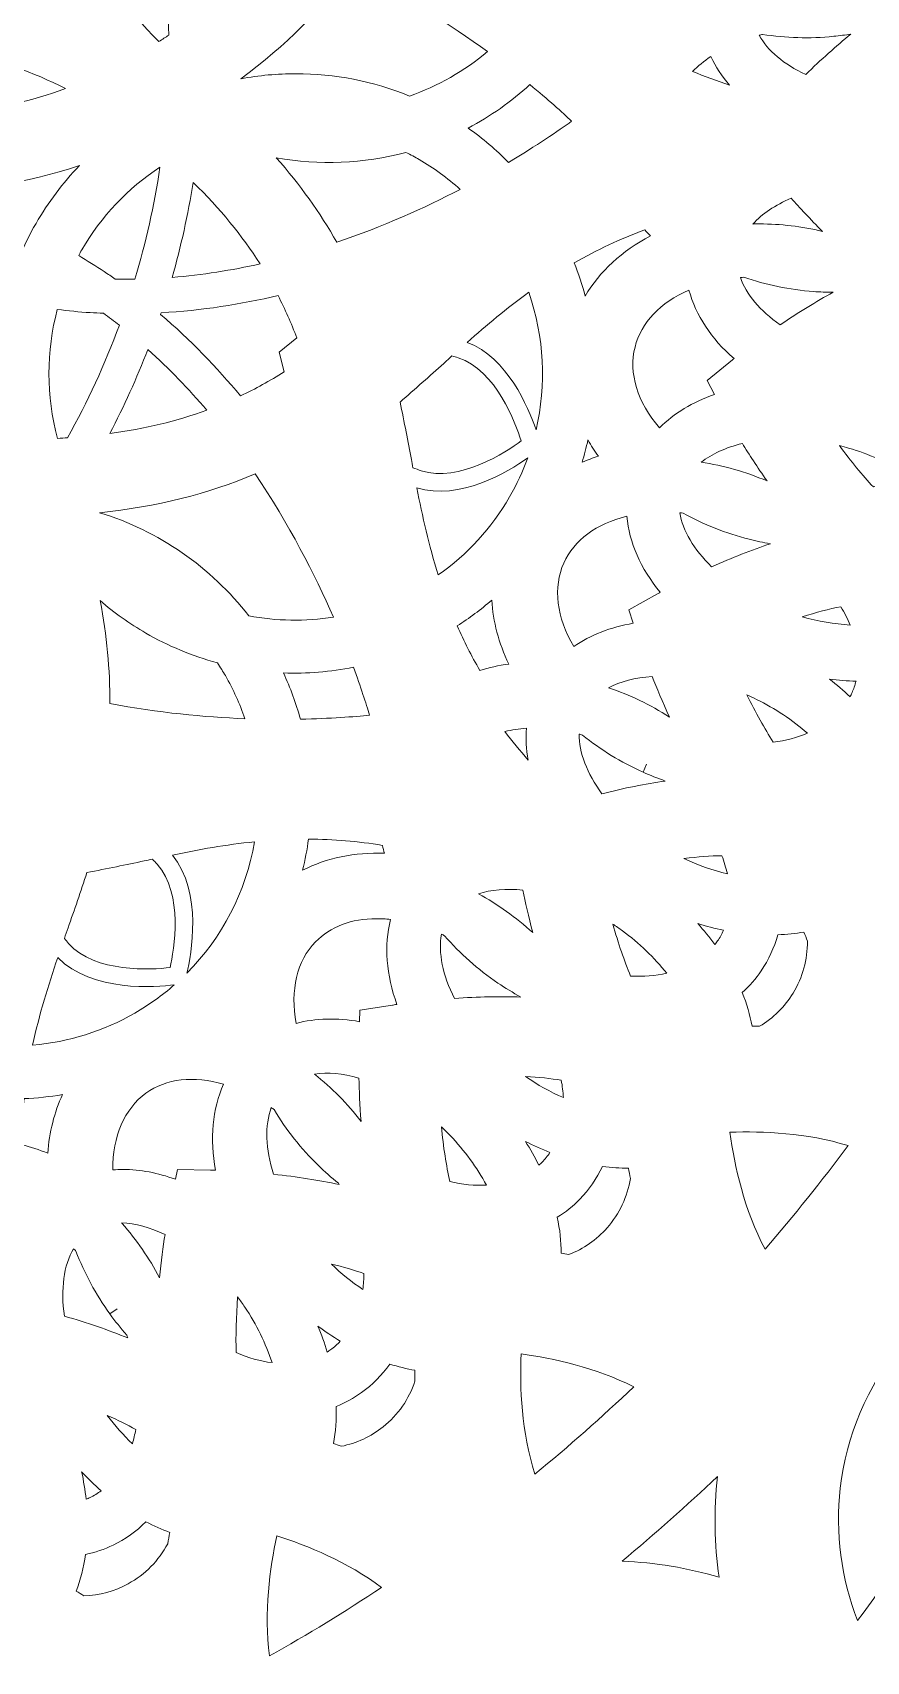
# Model space of a CAD drawing. Header units: millimetres. Extents: x 37 to 1687, y -819 to -120.
# Drawn here: x 1029 to 1076.3, y -752.6 to -660.2 of the extents above; entities that cross this region are included whole.
import ezdxf

# ---------------------------------------------------------------- set-up
doc = ezdxf.new("R2010")
doc.units = ezdxf.units.MM
doc.header["$MEASUREMENT"] = 0
doc.layers.add('Layer 1', color=7, linetype='Continuous')

msp = doc.modelspace()

# ---------------------------------------------------------------- linework, layer by layer
at = {"layer": 'Layer 1', "lineweight": 0}
for points, knots in [([(1147.778, -681.491), (1147.618, -681.141), (1146.158, -677.983), (1143.474, -673.841), (1143.823, -669.602), (1144, -665.297), (1144, -661.042), (1144, -654.548), (1143.59, -648.01), (1142.78, -641.609), (1145.204, -637.785), (1146.552, -634.882), (1146.699, -634.559), (1146.699, -634.559), (1148.554, -630.501), (1148.554, -630.501), (1148.554, -630.501), (1145.414, -627.32), (1145.414, -627.32), (1145.147, -627.05), (1142.717, -624.624), (1138.897, -621.725), (1137.079, -614.889), (1134.757, -608.113), (1131.995, -601.584), (1130.506, -598.066), (1128.832, -594.501), (1127.017, -590.986), (1127.878, -586.872), (1128.127, -583.906), (1128.153, -583.576), (1128.153, -583.576), (1128.49, -579.147), (1128.49, -579.147), (1128.49, -579.147), (1124.469, -577.234), (1124.469, -577.234), (1124.347, -577.176), (1121.461, -575.809), (1117.072, -574.395), (1111.823, -566.789), (1105.832, -559.603), (1099.261, -553.032), (1097.713, -551.484), (1096.094, -549.934), (1094.446, -548.422), (1093.827, -544.552), (1093.111, -542.039), (1093.081, -541.934), (1093.081, -541.934), (1091.874, -537.685), (1091.874, -537.685), (1091.874, -537.685), (1087.459, -537.25), (1087.459, -537.25), (1087.087, -537.214), (1085.084, -537.037), (1082.121, -537.037), (1081.588, -537.037), (1081.04, -537.043), (1080.49, -537.055), (1071.239, -530.381), (1061.22, -524.744), (1050.709, -520.298), (1050.107, -520.044), (1049.474, -519.782), (1048.791, -519.504), (1047.088, -516.553), (1045.774, -514.743), (1045.718, -514.666), (1045.718, -514.666), (1043.132, -511.11), (1043.132, -511.11), (1043.132, -511.11), (1038.865, -512.186), (1038.865, -512.186), (1038.766, -512.211), (1036.436, -512.798), (1033.016, -514.069), (1021.067, -510.675), (1008.653, -508.757), (996.113, -508.368), (993.705, -506.368), (991.981, -505.196), (991.79, -505.067), (991.79, -505.067), (988.148, -502.611), (988.148, -502.611), (988.148, -502.611), (984.509, -505.067), (984.509, -505.067), (984.296, -505.21), (982.378, -506.516), (979.767, -508.717), (967.298, -509.639), (955, -512.089), (943.204, -516), (940.161, -514.891), (938.044, -514.343), (937.808, -514.283), (937.808, -514.283), (933.539, -513.207), (933.539, -513.207), (933.539, -513.207), (930.948, -516.771), (930.948, -516.771), (930.788, -516.992), (929.354, -518.997), (927.564, -522.162), (916.617, -527.185), (906.268, -533.518), (896.796, -540.989), (896.37, -540.981), (895.993, -540.977), (895.627, -540.977), (892.494, -540.977), (890.37, -541.183), (890.281, -541.191), (890.281, -541.191), (885.876, -541.626), (885.876, -541.626), (885.876, -541.626), (884.668, -545.872), (884.668, -545.872), (884.633, -545.992), (883.829, -548.831), (883.191, -553.08), (875.082, -561.197), (867.897, -570.207), (861.831, -579.864), (857.688, -581.228), (855.04, -582.49), (854.929, -582.544), (854.929, -582.544), (850.909, -584.456), (850.909, -584.456), (850.909, -584.456), (851.246, -588.884), (851.246, -588.884), (851.257, -589.026), (851.52, -592.381), (852.537, -597.015), (851.78, -598.647), (851.115, -600.143), (850.506, -601.584), (846.882, -610.152), (844.036, -619.082), (842.048, -628.128), (838.488, -630.877), (836.254, -633.111), (836.007, -633.36), (836.007, -633.36), (832.869, -636.538), (832.869, -636.538), (832.869, -636.538), (834.723, -640.596), (834.723, -640.596), (834.884, -640.948), (836.357, -644.124), (839.026, -648.246), (838.677, -652.484), (838.5, -656.788), (838.5, -661.042), (838.5, -667.539), (838.911, -674.077), (839.721, -680.477), (837.293, -684.307), (835.948, -687.204), (835.801, -687.525), (835.801, -687.525), (833.946, -691.584), (833.946, -691.584), (833.946, -691.584), (837.084, -694.761), (837.084, -694.761), (837.349, -695.03), (839.76, -697.444), (843.604, -700.364), (845.423, -707.198), (847.744, -713.972), (850.506, -720.501), (851.994, -724.019), (853.668, -727.584), (855.484, -731.1), (854.585, -735.398), (854.357, -738.382), (854.348, -738.508), (854.348, -738.508), (854.009, -742.938), (854.009, -742.938), (854.009, -742.938), (858.029, -744.85), (858.029, -744.85), (858.15, -744.908), (861.02, -746.271), (865.429, -747.691), (870.677, -755.296), (876.669, -762.482), (883.24, -769.053), (884.785, -770.598), (886.404, -772.148), (888.054, -773.663), (888.653, -777.405), (889.342, -779.878), (889.42, -780.152), (889.42, -780.152), (890.627, -784.4), (890.627, -784.4), (890.627, -784.4), (895.029, -784.834), (895.029, -784.834), (895.251, -784.856), (897.286, -785.049), (900.379, -785.049), (900.911, -785.049), (901.458, -785.043), (902.011, -785.03), (911.262, -791.704), (921.28, -797.341), (931.791, -801.787), (932.385, -802.038), (933.017, -802.299), (933.71, -802.58), (935.346, -805.417), (936.638, -807.219), (936.782, -807.419), (936.782, -807.419), (939.368, -810.975), (939.368, -810.975), (939.368, -810.975), (943.636, -809.899), (943.636, -809.899), (943.736, -809.874), (946.079, -809.281), (949.484, -808.016), (961.432, -811.409), (973.846, -813.327), (986.388, -813.717), (988.795, -815.716), (990.52, -816.889), (990.712, -817.018), (990.712, -817.018), (994.352, -819.472), (994.352, -819.472), (994.352, -819.472), (997.992, -817.019), (997.992, -817.019), (998.206, -816.875), (1000.128, -815.565), (1002.735, -813.367), (1015.201, -812.446), (1027.499, -809.996), (1039.297, -806.085), (1042.443, -807.231), (1044.601, -807.779), (1044.692, -807.802), (1044.692, -807.802), (1048.962, -808.878), (1048.962, -808.878), (1048.962, -808.878), (1051.548, -805.321), (1051.548, -805.321), (1051.612, -805.234), (1053.106, -803.169), (1054.942, -799.921), (1065.887, -794.898), (1076.235, -788.566), (1085.705, -781.096), (1086.124, -781.104), (1086.505, -781.108), (1086.873, -781.108), (1090.03, -781.108), (1092.132, -780.903), (1092.22, -780.894), (1092.22, -780.894), (1096.624, -780.459), (1096.624, -780.459), (1096.624, -780.459), (1097.832, -776.212), (1097.832, -776.212), (1097.866, -776.092), (1098.67, -773.247), (1099.308, -769.006), (1107.418, -760.889), (1114.605, -751.878), (1120.671, -742.219), (1124.662, -740.904), (1127.282, -739.679), (1127.572, -739.541), (1127.572, -739.541), (1131.592, -737.628), (1131.592, -737.628), (1131.592, -737.628), (1131.255, -733.2), (1131.255, -733.2), (1131.244, -733.057), (1130.972, -729.663), (1129.964, -725.069), (1130.719, -723.441), (1131.384, -721.945), (1131.995, -720.501), (1135.619, -711.933), (1138.464, -703.004), (1140.452, -693.959), (1144.026, -691.199), (1146.249, -688.972), (1146.493, -688.725), (1146.493, -688.725), (1149.631, -685.547), (1149.631, -685.547), (1149.631, -685.547), (1147.778, -681.491), (1147.778, -681.491)], [0, 0, 0, 0, 1, 1, 1, 2, 2, 2, 3, 3, 3, 4, 4, 4, 5, 5, 5, 6, 6, 6, 7, 7, 7, 8, 8, 8, 9, 9, 9, 10, 10, 10, 11, 11, 11, 12, 12, 12, 13, 13, 13, 14, 14, 14, 15, 15, 15, 16, 16, 16, 17, 17, 17, 18, 18, 18, 19, 19, 19, 20, 20, 20, 21, 21, 21, 22, 22, 22, 23, 23, 23, 24, 24, 24, 25, 25, 25, 26, 26, 26, 27, 27, 27, 28, 28, 28, 29, 29, 29, 30, 30, 30, 31, 31, 31, 32, 32, 32, 33, 33, 33, 34, 34, 34, 35, 35, 35, 36, 36, 36, 37, 37, 37, 38, 38, 38, 39, 39, 39, 40, 40, 40, 41, 41, 41, 42, 42, 42, 43, 43, 43, 44, 44, 44, 45, 45, 45, 46, 46, 46, 47, 47, 47, 48, 48, 48, 49, 49, 49, 50, 50, 50, 51, 51, 51, 52, 52, 52, 53, 53, 53, 54, 54, 54, 55, 55, 55, 56, 56, 56, 57, 57, 57, 58, 58, 58, 59, 59, 59, 60, 60, 60, 61, 61, 61, 62, 62, 62, 63, 63, 63, 64, 64, 64, 65, 65, 65, 66, 66, 66, 67, 67, 67, 68, 68, 68, 69, 69, 69, 70, 70, 70, 71, 71, 71, 72, 72, 72, 73, 73, 73, 74, 74, 74, 75, 75, 75, 76, 76, 76, 77, 77, 77, 78, 78, 78, 79, 79, 79, 80, 80, 80, 81, 81, 81, 82, 82, 82, 83, 83, 83, 84, 84, 84, 85, 85, 85, 86, 86, 86, 87, 87, 87, 88, 88, 88, 89, 89, 89, 90, 90, 90, 91, 91, 91, 92, 92, 92, 93, 93, 93, 94, 94, 94, 95, 95, 95, 96, 96, 96, 97, 97, 97, 98, 98, 98, 99, 99, 99, 100, 100, 100, 101, 101, 101, 102, 102, 102, 103, 103, 103, 104, 104, 104, 104]), ([(1036.058, -653.118), (1036.471, -655.461), (1036.702, -657.866), (1036.741, -660.318), (1036.568, -660.432), (1036.388, -660.55), (1036.186, -660.678), (1034.35, -658.932), (1033.038, -656.733), (1032.357, -654.338), (1033.066, -654.048), (1033.772, -653.734), (1034.473, -653.388), (1034.721, -653.265), (1034.967, -653.138), (1035.21, -653.01), (1035.494, -653.041), (1035.777, -653.079), (1036.058, -653.118)], [0, 0, 0, 0, 1, 1, 1, 2, 2, 2, 3, 3, 3, 4, 4, 4, 5, 5, 5, 6, 6, 6, 6]), ([(1054.824, -661.254), (1053.515, -662.351), (1052.004, -663.214), (1050.401, -663.77), (1048.355, -662.929), (1046.158, -662.504), (1043.955, -662.504), (1042.913, -662.504), (1041.87, -662.6), (1040.84, -662.79), (1043.378, -660.895), (1045.432, -658.867), (1047.118, -656.589), (1050.116, -658.043), (1052.728, -659.72), (1054.824, -661.254)], [0, 0, 0, 0, 1, 1, 1, 2, 2, 2, 3, 3, 3, 4, 4, 4, 5, 5, 5, 5]), ([(1072.886, -662.552), (1071.636, -661.971), (1070.722, -661.197), (1070.25, -660.322), (1070.312, -660.305), (1070.375, -660.289), (1070.438, -660.273), (1071.753, -660.485), (1073.113, -660.522), (1074.48, -660.384), (1074.801, -660.351), (1075.127, -660.308), (1075.454, -660.253), (1074.611, -660.937), (1073.752, -661.706), (1072.886, -662.552)], [0, 0, 0, 0, 1, 1, 1, 2, 2, 2, 3, 3, 3, 4, 4, 4, 5, 5, 5, 5]), ([(1014.806, -662.411), (1016.287, -661.866), (1017.79, -661.488), (1019.286, -661.286), (1023.24, -660.753), (1027.139, -661.447), (1030.894, -663.347), (1026.936, -664.802), (1022.974, -665.037), (1019.105, -664.044), (1017.649, -663.67), (1016.208, -663.122), (1014.806, -662.411)], [0, 0, 0, 0, 1, 1, 1, 2, 2, 2, 3, 3, 3, 4, 4, 4, 4]), ([(1068.57, -663.159), (1067.847, -662.915), (1067.144, -662.652), (1066.468, -662.372), (1066.771, -662.071), (1067.116, -661.791), (1067.502, -661.535), (1067.771, -662.109), (1068.129, -662.653), (1068.57, -663.159)], [0, 0, 0, 0, 1, 1, 1, 2, 2, 2, 3, 3, 3, 3]), ([(1057.239, -663.125), (1058.267, -663.97), (1059.068, -664.694), (1059.603, -665.198), (1058.846, -665.744), (1057.623, -666.584), (1056.029, -667.533), (1055.325, -666.822), (1054.555, -666.17), (1053.725, -665.589), (1054.997, -664.921), (1056.172, -664.092), (1057.239, -663.125)], [0, 0, 0, 0, 1, 1, 1, 2, 2, 2, 3, 3, 3, 4, 4, 4, 4]), ([(1046.283, -672.068), (1045.328, -670.388), (1044.192, -668.797), (1042.847, -667.273), (1045.282, -667.709), (1047.795, -667.605), (1050.193, -666.967), (1050.477, -667.107), (1050.722, -667.237), (1050.952, -667.37), (1051.784, -667.851), (1052.561, -668.422), (1053.279, -669.065), (1051.259, -670.115), (1048.893, -671.182), (1046.283, -672.068)], [0, 0, 0, 0, 1, 1, 1, 2, 2, 2, 3, 3, 3, 4, 4, 4, 5, 5, 5, 5]), ([(1028.25, -672.952), (1027.272, -672.206), (1024.696, -670.373), (1021.171, -668.865), (1021.622, -668.918), (1022.075, -668.961), (1022.53, -668.988), (1025.565, -669.166), (1028.633, -668.74), (1031.68, -667.717), (1030.732, -668.701), (1029.907, -669.798), (1029.214, -670.999), (1028.848, -671.632), (1028.529, -672.285), (1028.25, -672.952)], [0, 0, 0, 0, 1, 1, 1, 2, 2, 2, 3, 3, 3, 4, 4, 4, 5, 5, 5, 5]), ([(1036.246, -667.809), (1035.921, -669.98), (1035.441, -672.101), (1034.819, -674.161), (1034.451, -674.166), (1034.08, -674.166), (1033.709, -674.158), (1033.502, -674.013), (1033.293, -673.87), (1033.081, -673.728), (1032.604, -673.411), (1032.121, -673.11), (1031.635, -672.823), (1031.694, -672.715), (1031.75, -672.606), (1031.812, -672.499), (1032.905, -670.605), (1034.428, -669.003), (1036.246, -667.809)], [0, 0, 0, 0, 1, 1, 1, 2, 2, 2, 3, 3, 3, 4, 4, 4, 5, 5, 5, 6, 6, 6, 6]), ([(1036.936, -674.059), (1037.438, -672.303), (1037.837, -670.504), (1038.134, -668.672), (1039.656, -670.165), (1040.904, -671.681), (1041.924, -673.294), (1040.316, -673.654), (1038.647, -673.921), (1036.936, -674.059)], [0, 0, 0, 0, 1, 1, 1, 2, 2, 2, 3, 3, 3, 3]), ([(1072.057, -669.569), (1072.533, -670.102), (1073.141, -670.756), (1073.84, -671.448), (1072.654, -671.168), (1071.458, -671.027), (1070.274, -671.027), (1070.146, -671.027), (1070.018, -671.028), (1069.89, -671.031), (1070.414, -670.455), (1071.149, -669.958), (1072.057, -669.569)], [0, 0, 0, 0, 1, 1, 1, 2, 2, 2, 3, 3, 3, 4, 4, 4, 4]), ([(1060.374, -675.121), (1060.203, -674.479), (1059.995, -673.848), (1059.751, -673.232), (1061.042, -672.491), (1062.356, -671.877), (1063.749, -671.365), (1063.857, -671.48), (1063.967, -671.593), (1064.08, -671.705), (1062.464, -672.55), (1061.191, -673.726), (1060.374, -675.121)], [0, 0, 0, 0, 1, 1, 1, 2, 2, 2, 3, 3, 3, 4, 4, 4, 4]), ([(1071.444, -676.746), (1070.286, -675.951), (1069.501, -675.02), (1069.179, -674.064), (1069.243, -674.059), (1069.306, -674.054), (1069.369, -674.049), (1070.628, -674.486), (1071.96, -674.759), (1073.331, -674.86), (1073.693, -674.887), (1074.063, -674.901), (1074.438, -674.902), (1073.473, -675.432), (1072.471, -676.049), (1071.444, -676.746)], [0, 0, 0, 0, 1, 1, 1, 2, 2, 2, 3, 3, 3, 4, 4, 4, 5, 5, 5, 5]), ([(1043.291, -679.417), (1042.483, -679.929), (1041.661, -680.382), (1040.817, -680.784), (1039.478, -679.17), (1037.972, -677.605), (1036.283, -676.16), (1036.293, -676.129), (1036.302, -676.098), (1036.313, -676.067), (1038.613, -675.94), (1040.835, -675.588), (1042.947, -675.091), (1043.341, -675.863), (1043.696, -676.659), (1044.009, -677.49), (1044.009, -677.49), (1043.018, -678.301), (1043.018, -678.301), (1043.018, -678.301), (1043.291, -679.417), (1043.291, -679.417)], [0, 0, 0, 0, 1, 1, 1, 2, 2, 2, 3, 3, 3, 4, 4, 4, 5, 5, 5, 6, 6, 6, 7, 7, 7, 7]), ([(1053.683, -677.744), (1054.775, -676.78), (1055.916, -675.817), (1057.171, -674.907), (1058.058, -677.455), (1058.187, -680.148), (1057.586, -682.704), (1057.139, -681.392), (1055.95, -678.624), (1053.683, -677.744)], [0, 0, 0, 0, 1, 1, 1, 2, 2, 2, 3, 3, 3, 3]), ([(1064.586, -682.596), (1063.331, -681.133), (1062.827, -679.485), (1063.2, -678.013), (1063.552, -676.624), (1064.63, -675.491), (1066.262, -674.781), (1066.644, -676.207), (1067.518, -677.533), (1068.824, -678.667), (1068.789, -678.695), (1068.76, -678.718), (1068.739, -678.736), (1068.739, -678.736), (1067.289, -679.909), (1067.289, -679.909), (1067.289, -679.909), (1067.713, -680.697), (1067.713, -680.697), (1066.472, -681.134), (1065.408, -681.781), (1064.586, -682.596)], [0, 0, 0, 0, 1, 1, 1, 2, 2, 2, 3, 3, 3, 4, 4, 4, 5, 5, 5, 6, 6, 6, 7, 7, 7, 7]), ([(1030.422, -675.88), (1031.039, -675.957), (1031.662, -676.019), (1032.294, -676.06), (1032.544, -676.076), (1032.791, -676.081), (1033.04, -676.091), (1033.347, -676.315), (1033.647, -676.545), (1033.943, -676.778), (1033.125, -678.992), (1032.137, -681.124), (1030.999, -683.161), (1030.822, -683.172), (1030.64, -683.182), (1030.439, -683.191), (1029.783, -680.786), (1029.791, -678.256), (1030.422, -675.88)], [0, 0, 0, 0, 1, 1, 1, 2, 2, 2, 3, 3, 3, 4, 4, 4, 5, 5, 5, 6, 6, 6, 6]), ([(1035.563, -678.145), (1036.774, -679.236), (1037.884, -680.395), (1038.9, -681.59), (1037.205, -682.213), (1035.397, -682.648), (1033.402, -682.92), (1034.207, -681.376), (1034.929, -679.782), (1035.563, -678.145)], [0, 0, 0, 0, 1, 1, 1, 2, 2, 2, 3, 3, 3, 3]), ([(1052.347, -678.938), (1052.502, -678.798), (1052.659, -678.658), (1052.815, -678.517), (1052.932, -678.549), (1053.049, -678.58), (1053.166, -678.619), (1055.321, -679.324), (1056.43, -682.35), (1056.738, -683.335), (1055.907, -683.948), (1053.224, -685.733), (1051.069, -685.028), (1050.91, -684.976), (1050.754, -684.918), (1050.601, -684.857), (1050.572, -684.702), (1050.542, -684.547), (1050.513, -684.393), (1050.325, -683.392), (1050.113, -682.269), (1049.866, -681.129), (1050.731, -680.393), (1051.551, -679.655), (1052.347, -678.938)], [0, 0, 0, 0, 1, 1, 1, 2, 2, 2, 3, 3, 3, 4, 4, 4, 5, 5, 5, 6, 6, 6, 7, 7, 7, 8, 8, 8, 8]), ([(1061.122, -684.204), (1060.804, -684.306), (1060.494, -684.421), (1060.193, -684.549), (1060.323, -684.132), (1060.436, -683.71), (1060.532, -683.284), (1060.71, -683.596), (1060.907, -683.903), (1061.122, -684.204)], [0, 0, 0, 0, 1, 1, 1, 2, 2, 2, 3, 3, 3, 3]), ([(1069.294, -683.485), (1069.663, -684.083), (1070.137, -684.819), (1070.692, -685.608), (1069.474, -685.092), (1068.216, -684.736), (1066.947, -684.547), (1067.552, -684.074), (1068.349, -683.713), (1069.294, -683.485)], [0, 0, 0, 0, 1, 1, 1, 2, 2, 2, 3, 3, 3, 3]), ([(1074.797, -683.603), (1074.973, -683.647), (1075.148, -683.694), (1075.321, -683.744), (1076.444, -684.072), (1077.525, -684.549), (1078.482, -685.137), (1077.966, -685.468), (1077.376, -685.739), (1076.722, -685.946), (1076.108, -685.295), (1075.455, -684.5), (1074.797, -683.603)], [0, 0, 0, 0, 1, 1, 1, 2, 2, 2, 3, 3, 3, 4, 4, 4, 4]), ([(1050.82, -685.996), (1053.248, -686.748), (1055.984, -685.099), (1057.11, -684.303), (1056.833, -685.059), (1056.492, -685.799), (1056.081, -686.511), (1055.056, -688.285), (1053.696, -689.774), (1052.032, -690.943), (1051.501, -689.257), (1051.137, -687.608), (1050.82, -685.996)], [0, 0, 0, 0, 1, 1, 1, 2, 2, 2, 3, 3, 3, 4, 4, 4, 4]), ([(1041.282, -693.258), (1039.147, -690.493), (1036.169, -688.438), (1032.819, -687.407), (1036.084, -687.064), (1038.968, -686.349), (1041.645, -685.213), (1043.574, -688.062), (1045.028, -690.913), (1046.085, -693.339), (1044.492, -693.585), (1042.854, -693.56), (1041.282, -693.258)], [0, 0, 0, 0, 1, 1, 1, 2, 2, 2, 3, 3, 3, 4, 4, 4, 4]), ([(1067.549, -690.481), (1066.537, -689.5), (1065.9, -688.417), (1065.738, -687.413), (1065.8, -687.418), (1065.863, -687.424), (1065.925, -687.431), (1067.088, -688.08), (1068.354, -688.58), (1069.686, -688.918), (1070.073, -689.015), (1070.472, -689.1), (1070.878, -689.17), (1069.818, -689.525), (1068.704, -689.963), (1067.549, -690.481)], [0, 0, 0, 0, 1, 1, 1, 2, 2, 2, 3, 3, 3, 4, 4, 4, 5, 5, 5, 5]), ([(1059.161, -690.263), (1059.749, -688.956), (1061.008, -688.027), (1062.738, -687.612), (1062.871, -689.098), (1063.516, -690.569), (1064.628, -691.923), (1064.57, -691.954), (1064.519, -691.982), (1064.477, -692.006), (1064.477, -692.006), (1062.847, -692.91), (1062.847, -692.91), (1062.847, -692.91), (1063.102, -693.683), (1063.102, -693.683), (1061.817, -693.9), (1060.667, -694.351), (1059.724, -695.007), (1058.748, -693.351), (1058.54, -691.645), (1059.161, -690.263)], [0, 0, 0, 0, 1, 1, 1, 2, 2, 2, 3, 3, 3, 4, 4, 4, 5, 5, 5, 6, 6, 6, 7, 7, 7, 7]), ([(1041.067, -699.095), (1038.776, -699.008), (1036.152, -698.761), (1033.397, -698.227), (1033.418, -696.308), (1033.24, -694.376), (1032.851, -692.398), (1033.655, -693.091), (1034.521, -693.707), (1035.44, -694.237), (1036.711, -694.971), (1038.077, -695.538), (1039.503, -695.923), (1039.681, -696.189), (1039.827, -696.424), (1039.959, -696.652), (1040.408, -697.429), (1040.776, -698.249), (1041.067, -699.095)], [0, 0, 0, 0, 1, 1, 1, 2, 2, 2, 3, 3, 3, 4, 4, 4, 5, 5, 5, 6, 6, 6, 6]), ([(1054.391, -696.353), (1053.918, -695.533), (1053.496, -694.702), (1053.112, -693.83), (1053.801, -693.391), (1054.457, -692.902), (1055.076, -692.367), (1055.141, -693.571), (1055.467, -694.801), (1056.039, -695.999), (1055.469, -696.075), (1054.918, -696.193), (1054.391, -696.353)], [0, 0, 0, 0, 1, 1, 1, 2, 2, 2, 3, 3, 3, 4, 4, 4, 4]), ([(1072.687, -693.317), (1073.484, -693.061), (1074.223, -692.867), (1074.875, -692.745), (1075.085, -693.086), (1075.263, -693.432), (1075.408, -693.78), (1074.501, -693.724), (1073.589, -693.569), (1072.687, -693.317)], [0, 0, 0, 0, 1, 1, 1, 2, 2, 2, 3, 3, 3, 3]), ([(1044.216, -699.124), (1043.967, -698.224), (1043.645, -697.344), (1043.251, -696.496), (1044.584, -696.548), (1045.914, -696.436), (1047.226, -696.177), (1047.643, -697.306), (1047.944, -698.241), (1048.141, -698.896), (1047.27, -698.985), (1045.912, -699.091), (1044.216, -699.124)], [0, 0, 0, 0, 1, 1, 1, 2, 2, 2, 3, 3, 3, 4, 4, 4, 4]), ([(1061.7, -697.343), (1062.37, -696.983), (1063.208, -696.764), (1064.168, -696.699), (1064.424, -697.345), (1064.755, -698.141), (1065.154, -699.001), (1064.059, -698.298), (1062.899, -697.741), (1061.7, -697.343)], [0, 0, 0, 0, 1, 1, 1, 2, 2, 2, 3, 3, 3, 3]), ([(1074.237, -696.855), (1074.74, -696.917), (1075.242, -696.954), (1075.739, -696.966), (1075.683, -697.191), (1075.607, -697.409), (1075.514, -697.616), (1075.478, -697.696), (1075.44, -697.774), (1075.399, -697.85), (1075.033, -697.502), (1074.645, -697.17), (1074.237, -696.855)], [0, 0, 0, 0, 1, 1, 1, 2, 2, 2, 3, 3, 3, 4, 4, 4, 4]), ([(1069.545, -697.739), (1069.733, -697.822), (1069.919, -697.908), (1070.102, -697.998), (1071.155, -698.518), (1072.139, -699.177), (1072.982, -699.925), (1072.4, -700.168), (1071.751, -700.336), (1071.044, -700.426), (1070.548, -699.662), (1070.039, -698.751), (1069.545, -697.739)], [0, 0, 0, 0, 1, 1, 1, 2, 2, 2, 3, 3, 3, 4, 4, 4, 4]), ([(1057.135, -701.441), (1056.67, -700.906), (1056.23, -700.367), (1055.816, -699.827), (1056.204, -699.729), (1056.612, -699.666), (1057.037, -699.639), (1056.991, -700.226), (1057.024, -700.83), (1057.135, -701.441)], [0, 0, 0, 0, 1, 1, 1, 2, 2, 2, 3, 3, 3, 3]), ([(1064.917, -702.631), (1063.788, -702.794), (1062.585, -703.034), (1061.327, -703.35), (1060.473, -702.194), (1060.017, -701), (1060.026, -699.967), (1060.091, -699.984), (1060.157, -700.002), (1060.221, -700.021), (1061.251, -700.858), (1062.406, -701.566), (1063.655, -702.128), (1063.655, -702.128), (1063.86, -701.672), (1063.86, -701.672), (1063.86, -701.672), (1063.655, -702.128), (1063.655, -702.128), (1064.058, -702.309), (1064.481, -702.478), (1064.917, -702.631)], [0, 0, 0, 0, 1, 1, 1, 2, 2, 2, 3, 3, 3, 4, 4, 4, 5, 5, 5, 6, 6, 6, 7, 7, 7, 7]), ([(1048.874, -706.284), (1048.908, -706.433), (1048.947, -706.583), (1048.988, -706.733), (1047.285, -706.66), (1045.69, -706.995), (1044.339, -707.694), (1044.482, -707.111), (1044.594, -706.519), (1044.675, -705.924), (1046.095, -705.931), (1047.476, -706.049), (1048.874, -706.284)], [0, 0, 0, 0, 1, 1, 1, 2, 2, 2, 3, 3, 3, 4, 4, 4, 4]), ([(1036.953, -706.828), (1038.45, -706.523), (1039.993, -706.242), (1041.617, -706.077), (1041.115, -708.942), (1039.771, -711.519), (1037.776, -713.525), (1038.018, -712.504), (1038.688, -708.96), (1036.953, -706.828)], [0, 0, 0, 0, 1, 1, 1, 2, 2, 2, 3, 3, 3, 3]), ([(1065.978, -707.031), (1066.767, -706.927), (1067.492, -706.871), (1068.126, -706.866), (1068.259, -707.212), (1068.365, -707.556), (1068.443, -707.896), (1067.606, -707.695), (1066.78, -707.405), (1065.978, -707.031)], [0, 0, 0, 0, 1, 1, 1, 2, 2, 2, 3, 3, 3, 3]), ([(1036.82, -713.216), (1035.793, -713.331), (1032.577, -713.536), (1031.063, -711.847), (1030.979, -711.754), (1030.901, -711.657), (1030.823, -711.56), (1030.894, -711.357), (1030.965, -711.154), (1031.036, -710.952), (1031.39, -709.943), (1031.755, -708.901), (1032.1, -707.82), (1033.239, -707.611), (1034.347, -707.376), (1035.343, -707.164), (1035.499, -707.131), (1035.658, -707.098), (1035.815, -707.065), (1035.906, -707.157), (1035.996, -707.248), (1036.084, -707.346), (1037.598, -709.034), (1037.045, -712.208), (1036.82, -713.216)], [0, 0, 0, 0, 1, 1, 1, 2, 2, 2, 3, 3, 3, 4, 4, 4, 5, 5, 5, 6, 6, 6, 7, 7, 7, 8, 8, 8, 8]), ([(1056.841, -708.82), (1056.977, -709.494), (1057.161, -710.326), (1057.4, -711.233), (1056.45, -710.364), (1055.414, -709.624), (1054.313, -709.031), (1055.031, -708.793), (1055.889, -708.721), (1056.841, -708.82)], [0, 0, 0, 0, 1, 1, 1, 2, 2, 2, 3, 3, 3, 3]), ([(1047.592, -715.637), (1047.592, -715.637), (1047.573, -716.284), (1047.573, -716.284), (1046.3, -716.054), (1045.074, -716.087), (1043.972, -716.379), (1043.63, -714.501), (1044.02, -712.836), (1045.071, -711.755), (1045.913, -710.89), (1047.111, -710.44), (1048.525, -710.44), (1048.787, -710.44), (1049.057, -710.455), (1049.333, -710.487), (1048.954, -711.957), (1049.079, -713.629), (1049.693, -715.306), (1049.576, -715.323), (1049.489, -715.337), (1049.434, -715.345), (1049.434, -715.345), (1047.592, -715.637), (1047.592, -715.637)], [0, 0, 0, 0, 1, 1, 1, 2, 2, 2, 3, 3, 3, 4, 4, 4, 5, 5, 5, 6, 6, 6, 7, 7, 7, 8, 8, 8, 8]), ([(1052.221, -711.324), (1052.279, -711.351), (1052.338, -711.379), (1052.396, -711.407), (1053.267, -712.415), (1054.284, -713.317), (1055.422, -714.091), (1055.834, -714.371), (1056.272, -714.638), (1056.725, -714.887), (1055.557, -714.845), (1054.295, -714.87), (1052.957, -714.962), (1052.286, -713.647), (1052.029, -712.363), (1052.221, -711.324)], [0, 0, 0, 0, 1, 1, 1, 2, 2, 2, 3, 3, 3, 4, 4, 4, 5, 5, 5, 5]), ([(1061.94, -710.75), (1062.128, -710.873), (1062.309, -710.999), (1062.486, -711.129), (1063.438, -711.828), (1064.296, -712.652), (1064.998, -713.538), (1064.368, -713.679), (1063.674, -713.733), (1062.953, -713.695), (1062.595, -712.844), (1062.252, -711.844), (1061.94, -710.75)], [0, 0, 0, 0, 1, 1, 1, 2, 2, 2, 3, 3, 3, 4, 4, 4, 4]), ([(1067.884, -711.706), (1067.836, -711.776), (1067.787, -711.844), (1067.735, -711.911), (1067.433, -711.501), (1067.107, -711.105), (1066.758, -710.721), (1067.245, -710.871), (1067.734, -710.995), (1068.224, -711.093), (1068.128, -711.31), (1068.015, -711.514), (1067.884, -711.706)], [0, 0, 0, 0, 1, 1, 1, 2, 2, 2, 3, 3, 3, 4, 4, 4, 4]), ([(1070.364, -713.394), (1070.785, -712.775), (1071.1, -712.09), (1071.305, -711.354), (1071.817, -711.335), (1072.313, -711.283), (1072.787, -711.199), (1072.851, -711.374), (1072.916, -711.547), (1072.983, -711.72), (1072.993, -712.754), (1072.712, -713.769), (1072.169, -714.66), (1071.698, -715.432), (1071.042, -716.081), (1070.264, -716.544), (1070.122, -716.541), (1069.982, -716.539), (1069.844, -716.538), (1069.727, -715.907), (1069.538, -715.269), (1069.28, -714.632), (1069.695, -714.259), (1070.058, -713.844), (1070.364, -713.394)], [0, 0, 0, 0, 1, 1, 1, 2, 2, 2, 3, 3, 3, 4, 4, 4, 5, 5, 5, 6, 6, 6, 7, 7, 7, 8, 8, 8, 8]), ([(1029.023, -717.614), (1029.398, -715.865), (1029.909, -714.229), (1030.447, -712.648), (1032.398, -714.634), (1036.059, -714.324), (1037.056, -714.196), (1036.375, -714.791), (1035.633, -715.328), (1034.83, -715.792), (1033.056, -716.816), (1031.061, -717.441), (1029.023, -717.614)], [0, 0, 0, 0, 1, 1, 1, 2, 2, 2, 3, 3, 3, 4, 4, 4, 4]), ([(1039.397, -724.713), (1039.282, -724.71), (1039.185, -724.708), (1039.109, -724.706), (1039.109, -724.706), (1037.245, -724.674), (1037.245, -724.674), (1037.245, -724.674), (1037.13, -725.227), (1037.13, -725.227), (1036.126, -724.857), (1035.124, -724.668), (1034.164, -724.668), (1033.964, -724.668), (1033.766, -724.677), (1033.571, -724.693), (1033.564, -722.787), (1034.234, -721.22), (1035.449, -720.345), (1036.607, -719.509), (1038.158, -719.333), (1039.859, -719.833), (1039.225, -721.235), (1039.064, -722.93), (1039.397, -724.713)], [0, 0, 0, 0, 1, 1, 1, 2, 2, 2, 3, 3, 3, 4, 4, 4, 5, 5, 5, 6, 6, 6, 7, 7, 7, 8, 8, 8, 8]), ([(1045.013, -719.254), (1045.759, -719.143), (1046.615, -719.22), (1047.534, -719.481), (1047.55, -720.165), (1047.585, -721.013), (1047.66, -721.945), (1046.879, -720.933), (1045.993, -720.033), (1045.018, -719.263), (1045.016, -719.26), (1045.015, -719.257), (1045.013, -719.254)], [0, 0, 0, 0, 1, 1, 1, 2, 2, 2, 3, 3, 3, 4, 4, 4, 4]), ([(1056.986, -719.398), (1057.737, -719.435), (1058.421, -719.505), (1059.016, -719.606), (1059.078, -719.94), (1059.118, -720.269), (1059.134, -720.588), (1058.392, -720.266), (1057.672, -719.867), (1056.986, -719.398)], [0, 0, 0, 0, 1, 1, 1, 2, 2, 2, 3, 3, 3, 3]), ([(1028.408, -723.265), (1028.408, -722.389), (1028.452, -721.527), (1028.541, -720.649), (1029.27, -720.619), (1029.998, -720.542), (1030.717, -720.418), (1030.256, -721.421), (1029.971, -722.549), (1029.877, -723.75), (1029.39, -723.549), (1028.899, -723.387), (1028.408, -723.265)], [0, 0, 0, 0, 1, 1, 1, 2, 2, 2, 3, 3, 3, 4, 4, 4, 4]), ([(1042.561, -721.159), (1042.615, -721.196), (1042.669, -721.235), (1042.722, -721.274), (1043.406, -722.418), (1044.251, -723.483), (1045.236, -724.442), (1045.59, -724.786), (1045.972, -725.123), (1046.373, -725.445), (1046.388, -725.472), (1046.402, -725.498), (1046.417, -725.524), (1045.27, -725.276), (1044.021, -725.079), (1042.688, -724.937), (1042.233, -723.499), (1042.19, -722.165), (1042.561, -721.159)], [0, 0, 0, 0, 1, 1, 1, 2, 2, 2, 3, 3, 3, 4, 4, 4, 5, 5, 5, 6, 6, 6, 6]), ([(1052.692, -725.354), (1052.49, -724.443), (1052.327, -723.39), (1052.214, -722.251), (1052.384, -722.41), (1052.548, -722.573), (1052.706, -722.738), (1053.527, -723.596), (1054.231, -724.561), (1054.768, -725.56), (1054.115, -725.593), (1053.409, -725.522), (1052.692, -725.354)], [0, 0, 0, 0, 1, 1, 1, 2, 2, 2, 3, 3, 3, 4, 4, 4, 4]), ([(1075.289, -723.315), (1073.795, -725.322), (1072.213, -727.295), (1070.577, -729.195), (1069.397, -726.96), (1068.845, -724.464), (1068.587, -722.561), (1070.449, -722.486), (1072.93, -722.59), (1075.289, -723.315)], [0, 0, 0, 0, 1, 1, 1, 2, 2, 2, 3, 3, 3, 3]), ([(1058.372, -723.703), (1058.238, -723.903), (1058.088, -724.088), (1057.924, -724.257), (1057.865, -724.317), (1057.806, -724.375), (1057.744, -724.43), (1057.517, -723.971), (1057.263, -723.52), (1056.984, -723.078), (1057.44, -723.312), (1057.903, -723.52), (1058.372, -723.703)], [0, 0, 0, 0, 1, 1, 1, 2, 2, 2, 3, 3, 3, 4, 4, 4, 4]), ([(1060.073, -726.35), (1060.598, -725.811), (1061.029, -725.187), (1061.359, -724.492), (1061.862, -724.561), (1062.354, -724.596), (1062.831, -724.596), (1062.864, -724.788), (1062.899, -724.98), (1062.936, -725.171), (1062.773, -726.213), (1062.318, -727.183), (1061.617, -727.98), (1061.026, -728.652), (1060.273, -729.174), (1059.435, -729.496), (1059.292, -729.468), (1059.151, -729.441), (1059.012, -729.415), (1059.012, -728.756), (1058.938, -728.075), (1058.79, -727.381), (1059.263, -727.086), (1059.694, -726.74), (1060.073, -726.35)], [0, 0, 0, 0, 1, 1, 1, 2, 2, 2, 3, 3, 3, 4, 4, 4, 5, 5, 5, 6, 6, 6, 7, 7, 7, 8, 8, 8, 8]), ([(1034.087, -727.704), (1034.842, -727.723), (1035.673, -727.946), (1036.534, -728.363), (1036.429, -729.041), (1036.314, -729.885), (1036.224, -730.82), (1035.632, -729.693), (1034.919, -728.657), (1034.097, -727.734), (1034.093, -727.724), (1034.09, -727.714), (1034.087, -727.704)], [0, 0, 0, 0, 1, 1, 1, 2, 2, 2, 3, 3, 3, 4, 4, 4, 4]), ([(1034.365, -734.066), (1034.383, -734.119), (1034.401, -734.173), (1034.419, -734.227), (1033.325, -733.778), (1032.12, -733.363), (1030.823, -732.988), (1030.605, -731.459), (1030.789, -730.108), (1031.337, -729.163), (1031.386, -729.211), (1031.434, -729.261), (1031.482, -729.311), (1031.957, -730.556), (1032.604, -731.752), (1033.408, -732.867), (1033.408, -732.867), (1033.814, -732.575), (1033.814, -732.575), (1033.814, -732.575), (1033.408, -732.867), (1033.408, -732.867), (1033.7, -733.272), (1034.021, -733.675), (1034.365, -734.066)], [0, 0, 0, 0, 1, 1, 1, 2, 2, 2, 3, 3, 3, 4, 4, 4, 5, 5, 5, 6, 6, 6, 7, 7, 7, 8, 8, 8, 8]), ([(1045.971, -730.039), (1046.657, -730.2), (1047.278, -730.379), (1047.815, -730.57), (1047.814, -730.878), (1047.796, -731.178), (1047.759, -731.471), (1047.13, -731.054), (1046.532, -730.575), (1045.971, -730.039)], [0, 0, 0, 0, 1, 1, 1, 2, 2, 2, 3, 3, 3, 3]), ([(1040.654, -731.9), (1040.794, -732.088), (1040.93, -732.279), (1041.059, -732.472), (1041.722, -733.465), (1042.249, -734.544), (1042.605, -735.628), (1041.947, -735.544), (1041.26, -735.351), (1040.577, -735.058), (1040.539, -734.117), (1040.565, -733.045), (1040.654, -731.9)], [0, 0, 0, 0, 1, 1, 1, 2, 2, 2, 3, 3, 3, 4, 4, 4, 4]), ([(1046.478, -734.41), (1046.308, -734.59), (1046.126, -734.751), (1045.934, -734.889), (1045.867, -734.937), (1045.8, -734.983), (1045.731, -735.026), (1045.586, -734.53), (1045.413, -734.038), (1045.212, -733.55), (1045.623, -733.861), (1046.046, -734.148), (1046.478, -734.41)], [0, 0, 0, 0, 1, 1, 1, 2, 2, 2, 3, 3, 3, 4, 4, 4, 4]), ([(1063.129, -736.998), (1061.316, -738.716), (1059.435, -740.378), (1057.523, -741.952), (1056.765, -739.561), (1056.657, -737.031), (1056.734, -735.129), (1058.556, -735.376), (1060.949, -735.898), (1063.129, -736.998)], [0, 0, 0, 0, 1, 1, 1, 2, 2, 2, 3, 3, 3, 3]), ([(1075.819, -750.255), (1074.905, -747.884), (1074.56, -745.25), (1074.846, -742.752), (1075.183, -739.809), (1076.39, -736.953), (1078.263, -734.641), (1078.263, -734.641), (1078.635, -735.182), (1078.635, -735.182), (1078.635, -735.182), (1079.152, -736.669), (1079.152, -736.669), (1080.601, -740.836), (1079.354, -745.865), (1075.819, -750.255)], [0, 0, 0, 0, 1, 1, 1, 2, 2, 2, 3, 3, 3, 4, 4, 4, 5, 5, 5, 5]), ([(1048.913, -739.265), (1048.221, -739.818), (1047.398, -740.2), (1046.526, -740.373), (1046.381, -740.317), (1046.238, -740.263), (1046.097, -740.21), (1046.219, -739.547), (1046.268, -738.846), (1046.244, -738.116), (1046.761, -737.908), (1047.246, -737.641), (1047.688, -737.323), (1048.302, -736.88), (1048.838, -736.337), (1049.286, -735.705), (1049.767, -735.859), (1050.244, -735.979), (1050.712, -736.061), (1050.711, -736.267), (1050.712, -736.473), (1050.715, -736.678), (1050.378, -737.698), (1049.756, -738.591), (1048.913, -739.265)], [0, 0, 0, 0, 1, 1, 1, 2, 2, 2, 3, 3, 3, 4, 4, 4, 5, 5, 5, 6, 6, 6, 7, 7, 7, 8, 8, 8, 8]), ([(1034.874, -739.422), (1034.823, -739.698), (1034.758, -739.966), (1034.68, -740.224), (1034.167, -739.737), (1033.69, -739.201), (1033.253, -738.621), (1033.86, -738.884), (1034.402, -739.152), (1034.874, -739.422)], [0, 0, 0, 0, 1, 1, 1, 2, 2, 2, 3, 3, 3, 3]), ([(1032.909, -742.896), (1032.71, -743.044), (1032.5, -743.171), (1032.281, -743.277), (1032.207, -743.312), (1032.132, -743.346), (1032.057, -743.376), (1032.001, -742.858), (1031.915, -742.339), (1031.802, -741.819), (1032.156, -742.2), (1032.526, -742.56), (1032.909, -742.896)], [0, 0, 0, 0, 1, 1, 1, 2, 2, 2, 3, 3, 3, 4, 4, 4, 4]), ([(1067.876, -742.09), (1067.668, -744.005), (1067.7, -745.923), (1067.971, -747.804), (1066.193, -747.276), (1064.347, -746.968), (1062.469, -746.886), (1064.32, -745.346), (1066.131, -743.74), (1067.876, -742.09)], [0, 0, 0, 0, 1, 1, 1, 2, 2, 2, 3, 3, 3, 3]), ([(1036.687, -745.897), (1036.178, -746.862), (1035.403, -747.647), (1034.442, -748.172), (1033.673, -748.592), (1032.807, -748.824), (1031.928, -748.849), (1031.782, -748.76), (1031.637, -748.674), (1031.494, -748.59), (1031.739, -747.946), (1031.915, -747.249), (1032.021, -746.509), (1032.569, -746.394), (1033.094, -746.216), (1033.586, -745.978), (1034.271, -745.647), (1034.896, -745.202), (1035.448, -744.654), (1035.899, -744.89), (1036.351, -745.091), (1036.801, -745.254), (1036.761, -745.468), (1036.722, -745.682), (1036.687, -745.897)], [0, 0, 0, 0, 1, 1, 1, 2, 2, 2, 3, 3, 3, 4, 4, 4, 5, 5, 5, 6, 6, 6, 7, 7, 7, 8, 8, 8, 8]), ([(1042.467, -752.269), (1042.143, -749.793), (1042.475, -747.297), (1042.878, -745.448), (1044.62, -746.005), (1046.874, -746.929), (1048.824, -748.378), (1046.753, -749.749), (1044.62, -751.055), (1042.467, -752.269)], [0, 0, 0, 0, 1, 1, 1, 2, 2, 2, 3, 3, 3, 3])]:
    msp.add_open_spline(points, degree=3, knots=knots, dxfattribs=at)

doc.saveas('drawing.dxf')
